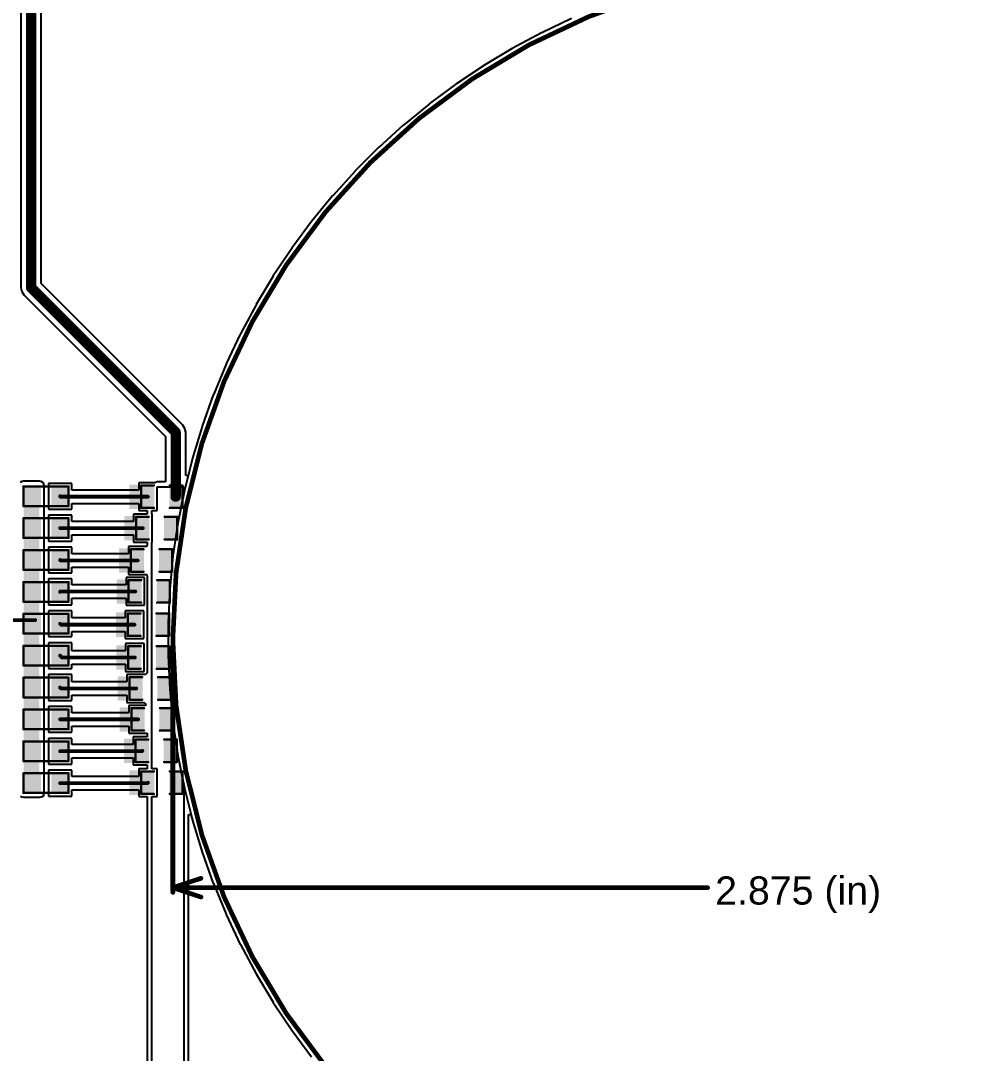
# Model space of a CAD drawing. Header units: inches. Extents: x -89 to 406, y -87 to 102.
# Drawn here: x -44.8 to 6.5, y -22.4 to 33.5 of the extents above; entities that cross this region are included whole.
import ezdxf

# ---------------------------------------------------------------- set-up
doc = ezdxf.new("R2010")
doc.units = ezdxf.units.IN
for name, color, linetype in [('Board_Outline', 56, 'Continuous'), ('Bottom Layer', 5, 'Continuous'), ('Dimension', 6, 'Continuous'), ('Multi-Layer', 9, 'Continuous'), ('Top Layer', 1, 'Continuous'), ('Top Overlay', 2, 'Continuous'), ('Top Paste', 8, 'Continuous'), ('Top Solder', 216, 'Continuous')]:
    doc.layers.add(name, color=color, linetype=linetype)
doc.styles.add('Arial', font='', dxfattribs={"height": 0.2})
doc.styles.get('Arial').set_extended_font_data('Arial')

msp = doc.modelspace()

# ---------------------------------------------------------------- hatches: boundary and pattern name
at = {"layer": 'Top Layer'}
for points in [[(-44.602, -8.306), (-43.739, -8.306), (-43.739, 8.306), (-44.602, 8.306)], [(-43.764, 8.191), (-43.764, 7.302), (-44.526, 7.302), (-44.526, 8.191)], [(-42.24, 8.191), (-42.24, 7.302), (-43.002, 7.302), (-43.002, 8.191)], [(-37.609, 7.222), (-38.109, 7.222), (-38.109, 8.222), (-37.609, 8.222)], [(-36.109, 7.222), (-36.609, 7.222), (-36.609, 8.222), (-36.109, 8.222)], [(-43.764, 6.464), (-43.764, 5.575), (-44.526, 5.575), (-44.526, 6.464)], [(-42.24, 6.464), (-42.24, 5.575), (-43.002, 5.575), (-43.002, 6.464)], [(-37.889, 5.52), (-38.389, 5.52), (-38.389, 6.52), (-37.889, 6.52)], [(-36.389, 5.52), (-36.889, 5.52), (-36.889, 6.52), (-36.389, 6.52)], [(-43.764, 4.737), (-43.764, 3.848), (-44.526, 3.848), (-44.526, 4.737)], [(-42.24, 4.737), (-42.24, 3.848), (-43.002, 3.848), (-43.002, 4.737)], [(-38.168, 3.767), (-38.668, 3.767), (-38.668, 4.767), (-38.168, 4.767)], [(-36.668, 3.767), (-37.168, 3.767), (-37.168, 4.767), (-36.668, 4.767)], [(-43.764, 3.01), (-43.764, 2.121), (-44.526, 2.121), (-44.526, 3.01)], [(-42.24, 3.01), (-42.24, 2.121), (-43.002, 2.121), (-43.002, 3.01)], [(-38.295, 2.091), (-38.795, 2.091), (-38.795, 3.091), (-38.295, 3.091)], [(-36.795, 2.091), (-37.295, 2.091), (-37.295, 3.091), (-36.795, 3.091)], [(-43.764, 1.283), (-43.764, 0.394), (-44.526, 0.394), (-44.526, 1.283)], [(-42.24, 1.283), (-42.24, 0.394), (-43.002, 0.394), (-43.002, 1.283)], [(-38.334, 0.287), (-38.834, 0.287), (-38.834, 1.287), (-38.334, 1.287)], [(-36.834, 0.287), (-37.334, 0.287), (-37.334, 1.287), (-36.834, 1.287)], [(-43.764, -0.445), (-43.764, -1.333), (-44.526, -1.333), (-44.526, -0.445)], [(-42.24, -0.445), (-42.24, -1.333), (-43.002, -1.333), (-43.002, -0.445)], [(-38.321, -1.491), (-38.821, -1.491), (-38.821, -0.491), (-38.321, -0.491)], [(-36.821, -1.491), (-37.321, -1.491), (-37.321, -0.491), (-36.821, -0.491)], [(-43.764, -2.172), (-43.764, -3.061), (-44.526, -3.061), (-44.526, -2.172)], [(-42.24, -2.172), (-42.24, -3.061), (-43.002, -3.061), (-43.002, -2.172)], [(-38.244, -3.167), (-38.744, -3.167), (-38.744, -2.167), (-38.244, -2.167)], [(-36.744, -3.167), (-37.244, -3.167), (-37.244, -2.167), (-36.744, -2.167)], [(-43.764, -3.899), (-43.764, -4.788), (-44.526, -4.788), (-44.526, -3.899)], [(-42.24, -3.899), (-42.24, -4.788), (-43.002, -4.788), (-43.002, -3.899)], [(-38.143, -4.843), (-38.643, -4.843), (-38.643, -3.843), (-38.143, -3.843)], [(-36.643, -4.843), (-37.143, -4.843), (-37.143, -3.843), (-36.643, -3.843)], [(-37.914, -6.545), (-38.414, -6.545), (-38.414, -5.545), (-37.914, -5.545)], [(-36.414, -6.545), (-36.914, -6.545), (-36.914, -5.545), (-36.414, -5.545)], [(-43.764, -5.626), (-43.764, -6.515), (-44.526, -6.515), (-44.526, -5.626)], [(-42.24, -5.626), (-42.24, -6.515), (-43.002, -6.515), (-43.002, -5.626)], [(-37.609, -8.272), (-38.109, -8.272), (-38.109, -7.272), (-37.609, -7.272)], [(-36.109, -8.272), (-36.609, -8.272), (-36.609, -7.272), (-36.109, -7.272)], [(-43.764, -7.353), (-43.764, -8.242), (-44.526, -8.242), (-44.526, -7.353)], [(-42.24, -7.353), (-42.24, -8.242), (-43.002, -8.242), (-43.002, -7.353)]]:
    msp.add_hatch(color=1, dxfattribs=at).paths.add_polyline_path(points)
at = {"layer": 'Top Overlay'}
for points in [[(-38.227, 8.382), (-38.862, 8.382), (-38.862, 7.061), (-38.227, 7.061)], [(-38.506, 6.68), (-39.141, 6.68), (-39.141, 5.359), (-38.506, 5.359)], [(-38.786, 4.928), (-39.421, 4.928), (-39.421, 3.607), (-38.786, 3.607)], [(-38.913, 3.251), (-39.548, 3.251), (-39.548, 1.93), (-38.913, 1.93)], [(-38.952, 1.448), (-39.587, 1.448), (-39.587, 0.127), (-38.952, 0.127)], [(-38.938, -0.33), (-39.573, -0.33), (-39.573, -1.651), (-38.938, -1.651)], [(-38.862, -2.007), (-39.497, -2.007), (-39.497, -3.327), (-38.862, -3.327)], [(-38.76, -3.683), (-39.395, -3.683), (-39.395, -5.004), (-38.76, -5.004)], [(-38.532, -5.385), (-39.167, -5.385), (-39.167, -6.706), (-38.532, -6.706)], [(-38.227, -7.112), (-38.862, -7.112), (-38.862, -8.433), (-38.227, -8.433)]]:
    msp.add_hatch(color=2, dxfattribs=at).paths.add_polyline_path(points)
at = {"layer": 'Top Paste'}
for points in [[(-43.764, 8.191), (-43.764, 7.302), (-44.526, 7.302), (-44.526, 8.191)], [(-42.24, 8.191), (-42.24, 7.302), (-43.002, 7.302), (-43.002, 8.191)], [(-37.609, 7.222), (-38.109, 7.222), (-38.109, 8.222), (-37.609, 8.222)], [(-36.109, 7.222), (-36.609, 7.222), (-36.609, 8.222), (-36.109, 8.222)], [(-43.764, 6.464), (-43.764, 5.575), (-44.526, 5.575), (-44.526, 6.464)], [(-42.24, 6.464), (-42.24, 5.575), (-43.002, 5.575), (-43.002, 6.464)], [(-37.889, 5.52), (-38.389, 5.52), (-38.389, 6.52), (-37.889, 6.52)], [(-36.389, 5.52), (-36.889, 5.52), (-36.889, 6.52), (-36.389, 6.52)], [(-43.764, 4.737), (-43.764, 3.848), (-44.526, 3.848), (-44.526, 4.737)], [(-42.24, 4.737), (-42.24, 3.848), (-43.002, 3.848), (-43.002, 4.737)], [(-38.168, 3.767), (-38.668, 3.767), (-38.668, 4.767), (-38.168, 4.767)], [(-36.668, 3.767), (-37.168, 3.767), (-37.168, 4.767), (-36.668, 4.767)], [(-43.764, 3.01), (-43.764, 2.121), (-44.526, 2.121), (-44.526, 3.01)], [(-42.24, 3.01), (-42.24, 2.121), (-43.002, 2.121), (-43.002, 3.01)], [(-38.295, 2.091), (-38.795, 2.091), (-38.795, 3.091), (-38.295, 3.091)], [(-36.795, 2.091), (-37.295, 2.091), (-37.295, 3.091), (-36.795, 3.091)], [(-43.764, 1.283), (-43.764, 0.394), (-44.526, 0.394), (-44.526, 1.283)], [(-42.24, 1.283), (-42.24, 0.394), (-43.002, 0.394), (-43.002, 1.283)], [(-38.334, 0.287), (-38.834, 0.287), (-38.834, 1.287), (-38.334, 1.287)], [(-36.834, 0.287), (-37.334, 0.287), (-37.334, 1.287), (-36.834, 1.287)], [(-43.764, -0.445), (-43.764, -1.333), (-44.526, -1.333), (-44.526, -0.445)], [(-42.24, -0.445), (-42.24, -1.333), (-43.002, -1.333), (-43.002, -0.445)], [(-38.321, -1.491), (-38.821, -1.491), (-38.821, -0.491), (-38.321, -0.491)], [(-36.821, -1.491), (-37.321, -1.491), (-37.321, -0.491), (-36.821, -0.491)], [(-43.764, -2.172), (-43.764, -3.061), (-44.526, -3.061), (-44.526, -2.172)], [(-42.24, -2.172), (-42.24, -3.061), (-43.002, -3.061), (-43.002, -2.172)], [(-38.244, -3.167), (-38.744, -3.167), (-38.744, -2.167), (-38.244, -2.167)], [(-36.744, -3.167), (-37.244, -3.167), (-37.244, -2.167), (-36.744, -2.167)], [(-43.764, -3.899), (-43.764, -4.788), (-44.526, -4.788), (-44.526, -3.899)], [(-42.24, -3.899), (-42.24, -4.788), (-43.002, -4.788), (-43.002, -3.899)], [(-38.143, -4.843), (-38.643, -4.843), (-38.643, -3.843), (-38.143, -3.843)], [(-36.643, -4.843), (-37.143, -4.843), (-37.143, -3.843), (-36.643, -3.843)], [(-37.914, -6.545), (-38.414, -6.545), (-38.414, -5.545), (-37.914, -5.545)], [(-36.414, -6.545), (-36.914, -6.545), (-36.914, -5.545), (-36.414, -5.545)], [(-43.764, -5.626), (-43.764, -6.515), (-44.526, -6.515), (-44.526, -5.626)], [(-42.24, -5.626), (-42.24, -6.515), (-43.002, -6.515), (-43.002, -5.626)], [(-37.609, -8.272), (-38.109, -8.272), (-38.109, -7.272), (-37.609, -7.272)], [(-36.109, -8.272), (-36.609, -8.272), (-36.609, -7.272), (-36.109, -7.272)], [(-43.764, -7.353), (-43.764, -8.242), (-44.526, -8.242), (-44.526, -7.353)], [(-42.24, -7.353), (-42.24, -8.242), (-43.002, -8.242), (-43.002, -7.353)]]:
    msp.add_hatch(color=8, dxfattribs=at).paths.add_polyline_path(points)
at = {"layer": 'Top Solder'}
for points in [[(-43.663, 8.293), (-43.663, 7.201), (-44.628, 7.201), (-44.628, 8.293)], [(-42.139, 8.293), (-42.139, 7.201), (-43.104, 7.201), (-43.104, 8.293)], [(-37.508, 7.12), (-38.211, 7.12), (-38.211, 8.323), (-37.508, 8.323)], [(-36.008, 7.12), (-36.711, 7.12), (-36.711, 8.323), (-36.008, 8.323)], [(-43.663, 6.566), (-43.663, 5.474), (-44.628, 5.474), (-44.628, 6.566)], [(-42.139, 6.566), (-42.139, 5.474), (-43.104, 5.474), (-43.104, 6.566)], [(-37.787, 5.418), (-38.49, 5.418), (-38.49, 6.621), (-37.787, 6.621)], [(-36.287, 5.418), (-36.99, 5.418), (-36.99, 6.621), (-36.287, 6.621)], [(-43.663, 4.839), (-43.663, 3.747), (-44.628, 3.747), (-44.628, 4.839)], [(-42.139, 4.839), (-42.139, 3.747), (-43.104, 3.747), (-43.104, 4.839)], [(-38.067, 3.666), (-38.77, 3.666), (-38.77, 4.869), (-38.067, 4.869)], [(-36.567, 3.666), (-37.27, 3.666), (-37.27, 4.869), (-36.567, 4.869)], [(-43.663, 3.111), (-43.663, 2.019), (-44.628, 2.019), (-44.628, 3.111)], [(-42.139, 3.111), (-42.139, 2.019), (-43.104, 2.019), (-43.104, 3.111)], [(-38.194, 1.989), (-38.897, 1.989), (-38.897, 3.192), (-38.194, 3.192)], [(-36.694, 1.989), (-37.397, 1.989), (-37.397, 3.192), (-36.694, 3.192)], [(-43.663, 1.384), (-43.663, 0.292), (-44.628, 0.292), (-44.628, 1.384)], [(-42.139, 1.384), (-42.139, 0.292), (-43.104, 0.292), (-43.104, 1.384)], [(-38.232, 0.186), (-38.936, 0.186), (-38.936, 1.389), (-38.232, 1.389)], [(-36.732, 0.186), (-37.436, 0.186), (-37.436, 1.389), (-36.732, 1.389)], [(-43.663, -0.343), (-43.663, -1.435), (-44.628, -1.435), (-44.628, -0.343)], [(-42.139, -0.343), (-42.139, -1.435), (-43.104, -1.435), (-43.104, -0.343)], [(-38.219, -1.592), (-38.922, -1.592), (-38.922, -0.389), (-38.219, -0.389)], [(-36.719, -1.592), (-37.422, -1.592), (-37.422, -0.389), (-36.719, -0.389)], [(-43.663, -2.07), (-43.663, -3.162), (-44.628, -3.162), (-44.628, -2.07)], [(-42.139, -2.07), (-42.139, -3.162), (-43.104, -3.162), (-43.104, -2.07)], [(-38.143, -3.269), (-38.846, -3.269), (-38.846, -2.065), (-38.143, -2.065)], [(-36.643, -3.269), (-37.346, -3.269), (-37.346, -2.065), (-36.643, -2.065)], [(-43.663, -3.797), (-43.663, -4.889), (-44.628, -4.889), (-44.628, -3.797)], [(-42.139, -3.797), (-42.139, -4.889), (-43.104, -4.889), (-43.104, -3.797)], [(-38.041, -4.945), (-38.744, -4.945), (-38.744, -3.742), (-38.041, -3.742)], [(-36.541, -4.945), (-37.244, -4.945), (-37.244, -3.742), (-36.541, -3.742)], [(-43.663, -5.524), (-43.663, -6.617), (-44.628, -6.617), (-44.628, -5.524)], [(-42.139, -5.524), (-42.139, -6.617), (-43.104, -6.617), (-43.104, -5.524)], [(-37.813, -6.647), (-38.516, -6.647), (-38.516, -5.444), (-37.813, -5.444)], [(-36.313, -6.647), (-37.016, -6.647), (-37.016, -5.444), (-36.313, -5.444)], [(-43.663, -7.252), (-43.663, -8.344), (-44.628, -8.344), (-44.628, -7.252)], [(-42.139, -7.252), (-42.139, -8.344), (-43.104, -8.344), (-43.104, -7.252)], [(-37.508, -8.374), (-38.211, -8.374), (-38.211, -7.171), (-37.508, -7.171)], [(-36.008, -8.374), (-36.711, -8.374), (-36.711, -7.171), (-36.008, -7.171)]]:
    msp.add_hatch(color=216, dxfattribs=at).paths.add_polyline_path(points)

# ---------------------------------------------------------------- linework, layer by layer
at = {"layer": 'Board_Outline'}
for points, const_width in [([(87.312, 0, 1), (-87.312, 0, 1)], 0.254), ([(36.513, 0, 1), (-36.513, 0, 1)], 0.254), ([(-36.576, 0, 1), (-36.449, 0, 1)], 0.127)]:
    msp.add_lwpolyline(points, format="xyb", close=True, dxfattribs=dict(at, const_width=const_width))
at = {"layer": 'Bottom Layer'}
for p, q in [((-14.912, 33.624), (-16.532, 32.858)), ((-16.543, 32.852), (-18.124, 32.007)), ((-16.537, 32.854), (-16.543, 32.852)), ((-16.532, 32.858), (-16.537, 32.854)), ((-18.136, 32.001), (-19.673, 31.079)), ((-18.129, 32.003), (-18.136, 32.001)), ((-18.124, 32.007), (-18.129, 32.003)), ((-19.684, 31.072), (-21.174, 30.076)), ((-19.678, 31.075), (-19.684, 31.072)), ((-19.673, 31.079), (-19.678, 31.075)), ((-21.185, 30.069), (-22.625, 29.001)), ((-21.179, 30.072), (-21.185, 30.069)), ((-21.174, 30.076), (-21.179, 30.072)), ((-22.635, 28.993), (-24.02, 27.856)), ((-22.629, 28.996), (-22.635, 28.993)), ((-22.625, 29.001), (-22.629, 28.996)), ((-24.03, 27.848), (-25.358, 26.644)), ((-24.025, 27.851), (-24.03, 27.848)), ((-24.02, 27.856), (-24.025, 27.851)), ((-25.368, 26.635), (-26.635, 25.368)), ((-25.362, 26.639), (-25.368, 26.635)), ((-25.358, 26.644), (-25.362, 26.639)), ((-26.644, 25.358), (-27.848, 24.03)), ((-26.639, 25.362), (-26.644, 25.358)), ((-26.635, 25.368), (-26.639, 25.362)), ((-27.856, 24.02), (-28.993, 22.635)), ((-27.851, 24.025), (-27.856, 24.02)), ((-27.848, 24.03), (-27.851, 24.025)), ((-29.001, 22.625), (-30.069, 21.185)), ((-28.996, 22.629), (-29.001, 22.625)), ((-28.993, 22.635), (-28.996, 22.629)), ((-30.076, 21.174), (-31.072, 19.684)), ((-30.072, 21.179), (-30.076, 21.174)), ((-30.069, 21.185), (-30.072, 21.179)), ((-31.079, 19.673), (-32.001, 18.136)), ((-31.075, 19.678), (-31.079, 19.673)), ((-31.072, 19.684), (-31.075, 19.678)), ((-32.007, 18.124), (-32.852, 16.543)), ((-32.003, 18.129), (-32.007, 18.124)), ((-32.001, 18.136), (-32.003, 18.129)), ((-32.858, 16.532), (-33.624, 14.912)), ((-32.854, 16.537), (-32.858, 16.532)), ((-32.852, 16.543), (-32.854, 16.537)), ((-33.629, 14.9), (-34.315, 13.244)), ((-33.626, 14.905), (-33.629, 14.9)), ((-33.624, 14.912), (-33.626, 14.905)), ((-34.32, 13.232), (-34.924, 11.544)), ((-34.317, 13.237), (-34.32, 13.232)), ((-34.315, 13.244), (-34.317, 13.237)), ((-34.928, 11.532), (-35.448, 9.816)), ((-34.925, 11.538), (-34.928, 11.532)), ((-34.924, 11.544), (-34.925, 11.538)), ((-35.452, 9.804), (-35.887, 8.065)), ((-35.449, 9.81), (-35.452, 9.804)), ((-35.448, 9.816), (-35.449, 9.81)), ((-35.89, 8.053), (-36.24, 6.295)), ((-35.888, 8.059), (-35.89, 8.053)), ((-35.887, 8.065), (-35.888, 8.059)), ((-36.242, 6.282), (-36.505, 4.509)), ((-36.24, 6.288), (-36.242, 6.282)), ((-36.24, 6.295), (-36.24, 6.288)), ((-36.507, 4.496), (-36.682, 2.712)), ((-36.505, 4.502), (-36.507, 4.496)), ((-36.505, 4.509), (-36.505, 4.502)), ((-36.683, 2.7), (-36.771, 0.909)), ((-36.682, 2.706), (-36.683, 2.7)), ((-36.682, 2.712), (-36.682, 2.706)), ((-36.771, 0.909), (-36.77, 0.903)), ((-36.77, 0.903), (-36.771, 0.896)), ((-36.771, 0.896), (-36.771, 0)), ((-36.771, 0), (-36.771, -0.896)), ((-36.771, -0.896), (-36.77, -0.903)), ((-36.77, -0.903), (-36.771, -0.909)), ((-36.771, -0.909), (-36.683, -2.7)), ((-36.683, -2.7), (-36.682, -2.706)), ((-36.682, -2.706), (-36.682, -2.712)), ((-36.682, -2.712), (-36.507, -4.496)), ((-36.507, -4.496), (-36.505, -4.502)), ((-36.505, -4.502), (-36.505, -4.509)), ((-36.505, -4.509), (-36.242, -6.282)), ((-36.242, -6.282), (-36.24, -6.288)), ((-36.24, -6.288), (-36.24, -6.295)), ((-36.24, -6.295), (-35.89, -8.053)), ((-35.89, -8.053), (-35.888, -8.059)), ((-35.888, -8.059), (-35.887, -8.065)), ((-35.887, -8.065), (-35.452, -9.804)), ((-35.452, -9.804), (-35.449, -9.81)), ((-35.449, -9.81), (-35.448, -9.816)), ((-35.448, -9.816), (-34.928, -11.532)), ((-34.928, -11.532), (-34.925, -11.538)), ((-34.925, -11.538), (-34.924, -11.544)), ((-34.924, -11.544), (-34.32, -13.232)), ((-34.32, -13.232), (-34.317, -13.237)), ((-34.317, -13.237), (-34.315, -13.244)), ((-34.315, -13.244), (-33.629, -14.9)), ((-33.629, -14.9), (-33.626, -14.905)), ((-33.626, -14.905), (-33.624, -14.912)), ((-33.624, -14.912), (-32.858, -16.532)), ((-32.858, -16.532), (-32.854, -16.537)), ((-32.854, -16.537), (-32.852, -16.543)), ((-32.852, -16.543), (-32.007, -18.124)), ((-32.007, -18.124), (-32.003, -18.129)), ((-32.003, -18.129), (-32.001, -18.136)), ((-32.001, -18.136), (-31.079, -19.673)), ((-31.079, -19.673), (-31.075, -19.678)), ((-31.075, -19.678), (-31.072, -19.684)), ((-31.072, -19.684), (-30.076, -21.174)), ((-30.076, -21.174), (-30.072, -21.179)), ((-30.072, -21.179), (-30.069, -21.185)), ((-30.069, -21.185), (-29.001, -22.625))]:
    msp.add_line(p, q, dxfattribs=at)
at = {"layer": 'Dimension', "const_width": 0.254}
for points in [[(-36.513, -13.716), (-36.513, -0.381)], [(-36.513, -13.462), (-34.988, -12.954)], [(-36.513, -13.462), (-34.988, -13.97)], [(-36.513, -13.462), (-7.542, -13.462)]]:
    msp.add_lwpolyline(points, dxfattribs=at)
at = {"layer": 'Dimension', "const_width": 0.127}
for points in [[(-36.576, -0.381, 1), (-36.449, -0.381, 1)], [(-35.052, -12.954, 1), (-34.925, -12.954, 1)], [(-36.576, -13.462, 1), (-36.449, -13.462, 1)], [(-36.576, -13.462, 1), (-36.449, -13.462, 1)], [(-36.576, -13.462, 1), (-36.449, -13.462, 1)], [(-7.605, -13.462, 1), (-7.478, -13.462, 1)], [(-36.576, -13.716, 1), (-36.449, -13.716, 1)], [(-35.052, -13.97, 1), (-34.925, -13.97, 1)]]:
    msp.add_lwpolyline(points, format="xyb", close=True, dxfattribs=at)
at = {"layer": 'Multi-Layer'}
for p, q in [((-13.145, 34.076), (-14.801, 33.39)), ((-14.801, 33.39), (-16.421, 32.624)), ((-16.421, 32.624), (-18.002, 31.779)), ((-18.002, 31.779), (-19.54, 30.857)), ((-19.54, 30.857), (-21.031, 29.861)), ((-21.031, 29.861), (-22.47, 28.793)), ((-22.47, 28.793), (-23.856, 27.656)), ((-23.856, 27.656), (-25.184, 26.452)), ((-25.184, 26.452), (-26.452, 25.184)), ((-26.452, 25.184), (-27.656, 23.856)), ((-27.656, 23.856), (-28.793, 22.47)), ((-28.793, 22.47), (-29.861, 21.031)), ((-29.861, 21.031), (-30.857, 19.54)), ((-30.857, 19.54), (-31.779, 18.002)), ((-31.779, 18.002), (-32.624, 16.421)), ((-32.624, 16.421), (-33.39, 14.801)), ((-33.39, 14.801), (-34.076, 13.145)), ((-34.076, 13.145), (-34.68, 11.457)), ((-34.68, 11.457), (-35.2, 9.741)), ((-35.2, 9.741), (-35.636, 8.002)), ((-35.636, 8.002), (-35.986, 6.244)), ((-35.986, 6.244), (-36.249, 4.471)), ((-36.249, 4.471), (-36.425, 2.687)), ((-36.425, 2.687), (-36.513, 0.896)), ((-36.513, 0.896), (-36.513, 0)), ((-36.513, 0), (-36.513, 0)), ((-36.513, 0), (-36.513, -0.896)), ((-36.513, -0.896), (-36.425, -2.687)), ((-36.425, -2.687), (-36.249, -4.471)), ((-36.249, -4.471), (-35.986, -6.244)), ((-35.986, -6.244), (-35.636, -8.002)), ((-35.636, -8.002), (-35.2, -9.741)), ((-35.2, -9.741), (-34.68, -11.457)), ((-34.68, -11.457), (-34.076, -13.145)), ((-34.076, -13.145), (-33.39, -14.801)), ((-33.39, -14.801), (-32.624, -16.421)), ((-32.624, -16.421), (-31.779, -18.002)), ((-31.779, -18.002), (-30.857, -19.54)), ((-30.857, -19.54), (-29.861, -21.031)), ((-29.861, -21.031), (-28.793, -22.47))]:
    msp.add_line(p, q, dxfattribs=at)
at = {"layer": 'Top Layer'}
for p, q in [((-44.74, 64.338), (-44.74, 19.05)), ((-43.652, 19.275), (-43.652, 64.113)), ((-14.912, 33.624), (-16.532, 32.858)), ((-16.543, 32.852), (-18.124, 32.007)), ((-16.537, 32.854), (-16.543, 32.852)), ((-16.532, 32.858), (-16.537, 32.854)), ((-18.136, 32.001), (-19.673, 31.079)), ((-18.129, 32.003), (-18.136, 32.001)), ((-18.124, 32.007), (-18.129, 32.003)), ((-19.684, 31.072), (-21.174, 30.076)), ((-19.678, 31.075), (-19.684, 31.072)), ((-19.673, 31.079), (-19.678, 31.075)), ((-21.185, 30.069), (-22.625, 29.001)), ((-21.179, 30.072), (-21.185, 30.069)), ((-21.174, 30.076), (-21.179, 30.072)), ((-22.635, 28.993), (-24.02, 27.856)), ((-22.629, 28.996), (-22.635, 28.993)), ((-22.625, 29.001), (-22.629, 28.996)), ((-24.03, 27.848), (-25.358, 26.644)), ((-24.025, 27.851), (-24.03, 27.848)), ((-24.02, 27.856), (-24.025, 27.851)), ((-25.368, 26.635), (-26.635, 25.368)), ((-25.362, 26.639), (-25.368, 26.635)), ((-25.358, 26.644), (-25.362, 26.639)), ((-26.644, 25.358), (-27.848, 24.03)), ((-26.639, 25.362), (-26.644, 25.358)), ((-26.635, 25.368), (-26.639, 25.362)), ((-27.856, 24.02), (-28.993, 22.635)), ((-27.851, 24.025), (-27.856, 24.02)), ((-27.848, 24.03), (-27.851, 24.025)), ((-29.001, 22.625), (-30.069, 21.185)), ((-28.996, 22.629), (-29.001, 22.625)), ((-28.993, 22.635), (-28.996, 22.629)), ((-30.076, 21.174), (-31.072, 19.684)), ((-30.072, 21.179), (-30.076, 21.174)), ((-30.069, 21.185), (-30.072, 21.179)), ((-31.079, 19.673), (-32.001, 18.136)), ((-31.075, 19.678), (-31.079, 19.673)), ((-31.072, 19.684), (-31.075, 19.678)), ((-44.74, 19.05), (-44.698, 18.842)), ((-35.975, 11.598), (-43.652, 19.275)), ((-44.698, 18.842), (-44.581, 18.665)), ((-44.581, 18.665), (-36.903, 10.988)), ((-32.007, 18.124), (-32.852, 16.543)), ((-32.003, 18.129), (-32.007, 18.124)), ((-32.001, 18.136), (-32.003, 18.129)), ((-32.858, 16.532), (-33.624, 14.912)), ((-32.854, 16.537), (-32.858, 16.532)), ((-32.852, 16.543), (-32.854, 16.537)), ((-33.629, 14.9), (-34.315, 13.244)), ((-33.626, 14.905), (-33.629, 14.9)), ((-33.624, 14.912), (-33.626, 14.905)), ((-34.32, 13.232), (-34.924, 11.544)), ((-34.317, 13.237), (-34.32, 13.232)), ((-34.315, 13.244), (-34.317, 13.237)), ((-35.857, 11.422), (-35.975, 11.598)), ((-35.816, 11.213), (-35.857, 11.422)), ((-35.816, 8.874), (-35.816, 11.213)), ((-34.928, 11.532), (-35.448, 9.816)), ((-34.925, 11.538), (-34.928, 11.532)), ((-34.924, 11.544), (-34.925, 11.538)), ((-36.903, 10.988), (-36.903, 8.518)), ((-35.452, 9.804), (-35.689, 8.859)), ((-35.449, 9.81), (-35.452, 9.804)), ((-35.448, 9.816), (-35.449, 9.81)), ((-44.702, 8.545), (-44.786, 8.489)), ((-44.602, 8.565), (-44.702, 8.545)), ((-43.739, 8.565), (-44.602, 8.565)), ((-43.64, 8.545), (-43.739, 8.565)), ((-43.556, 8.489), (-43.64, 8.545)), ((-43.527, 8.445), (-43.556, 8.489)), ((-43.51, 8.445), (-43.527, 8.445)), ((-43.51, 8.421), (-43.51, 8.445)), ((-43.5, 8.405), (-43.51, 8.421)), ((-43.48, 8.306), (-43.5, 8.405)), ((-41.986, 8.445), (-43.256, 8.445)), ((-43.256, 8.445), (-43.256, 7.049)), ((-41.986, 8.084), (-41.986, 8.445)), ((-37.489, 8.476), (-38.363, 8.476)), ((-38.363, 8.476), (-38.363, 8.084)), ((-37.455, 8.498), (-37.489, 8.476)), ((-37.355, 8.518), (-37.455, 8.498)), ((-36.903, 8.518), (-37.355, 8.518)), ((-35.689, 8.859), (-35.816, 8.874)), ((-43.48, -8.306), (-43.48, 8.306)), ((-38.363, 8.084), (-41.986, 8.084)), ((-37.355, 6.968), (-37.355, 8.259)), ((-37.355, 8.259), (-35.916, 8.259)), ((-35.916, 7.924), (-36.24, 6.295)), ((-35.916, 8.259), (-35.916, 7.924)), ((-41.986, 7.049), (-41.986, 7.359)), ((-41.986, 7.359), (-38.363, 7.359)), ((-38.363, 7.359), (-38.363, 6.968)), ((-43.256, 7.049), (-41.986, 7.049)), ((-41.986, 6.718), (-43.256, 6.718)), ((-43.256, 6.718), (-43.256, 5.321)), ((-41.986, 6.382), (-41.986, 6.718)), ((-37.902, 6.774), (-38.643, 6.774)), ((-38.643, 6.774), (-38.643, 6.382)), ((-38.363, 6.968), (-37.902, 6.968)), ((-37.902, 6.968), (-37.902, 6.774)), ((-37.643, 6.774), (-37.643, 6.968)), ((-37.643, 6.968), (-37.355, 6.968)), ((-37.635, 6.774), (-37.643, 6.774)), ((-37.635, 5.266), (-37.635, 6.774)), ((-38.643, 6.382), (-41.986, 6.382)), ((-36.242, 6.282), (-36.505, 4.509)), ((-36.24, 6.288), (-36.242, 6.282)), ((-36.24, 6.295), (-36.24, 6.288)), ((-41.986, 5.321), (-41.986, 5.657)), ((-41.986, 5.657), (-38.643, 5.657)), ((-38.643, 5.657), (-38.643, 5.266)), ((-43.256, 5.321), (-41.986, 5.321)), ((-38.643, 5.266), (-37.902, 5.266)), ((-37.902, 5.143), (-37.914, 5.021)), ((-37.902, 5.266), (-37.902, 5.143)), ((-37.643, -7.018), (-37.643, 5.266)), ((-37.643, 5.266), (-37.635, 5.266)), ((-41.986, 4.991), (-43.256, 4.991)), ((-43.256, 4.991), (-43.256, 3.594)), ((-41.986, 4.63), (-41.986, 4.991)), ((-38.922, 4.63), (-41.986, 4.63)), ((-38.029, 5.021), (-38.922, 5.021)), ((-38.922, 5.021), (-38.922, 4.63)), ((-37.914, 5.021), (-38.029, 5.021)), ((-36.507, 4.496), (-36.682, 2.712)), ((-36.505, 4.502), (-36.507, 4.496)), ((-36.505, 4.509), (-36.505, 4.502)), ((-43.256, 3.594), (-41.986, 3.594)), ((-41.986, 3.594), (-41.986, 3.905)), ((-41.986, 3.905), (-38.922, 3.905)), ((-38.922, 3.905), (-38.922, 3.513)), ((-38.922, 3.513), (-37.914, 3.513)), ((-37.914, 3.513), (-37.902, 3.391)), ((-37.902, 3.391), (-37.902, -1.823)), ((-41.986, 3.264), (-43.256, 3.264)), ((-43.256, 3.264), (-43.256, 1.867)), ((-41.986, 2.953), (-41.986, 3.264)), ((-39.049, 2.953), (-41.986, 2.953)), ((-38.041, 3.345), (-39.049, 3.345)), ((-39.049, 3.345), (-39.049, 2.953)), ((-38.041, 1.837), (-38.041, 3.345)), ((-36.683, 2.7), (-36.771, 0.909)), ((-36.682, 2.706), (-36.683, 2.7)), ((-36.682, 2.712), (-36.682, 2.706)), ((-43.256, 1.867), (-41.986, 1.867)), ((-41.986, 1.867), (-41.986, 2.228)), ((-41.986, 2.228), (-39.049, 2.228)), ((-39.049, 2.228), (-39.049, 1.837)), ((-39.049, 1.837), (-38.041, 1.837)), ((-41.986, 1.537), (-43.256, 1.537)), ((-43.256, 1.537), (-43.256, 0.14)), ((-41.986, 1.15), (-41.986, 1.537)), ((-39.088, 1.15), (-41.986, 1.15)), ((-38.08, 1.541), (-39.088, 1.541)), ((-39.088, 1.541), (-39.088, 1.15)), ((-38.08, 0.033), (-38.08, 1.541)), ((-36.771, 0.909), (-36.77, 0.903)), ((-36.77, 0.903), (-36.771, 0.896)), ((-36.771, 0.896), (-36.771, 0)), ((-43.256, 0.14), (-41.986, 0.14)), ((-41.986, 0.14), (-41.986, 0.425)), ((-41.986, 0.425), (-39.088, 0.425)), ((-39.088, 0.425), (-39.088, 0.033)), ((-39.088, 0.033), (-38.08, 0.033)), ((-36.771, 0), (-36.771, -0.896)), ((-41.986, -0.191), (-43.256, -0.191)), ((-43.256, -0.191), (-43.256, -1.587)), ((-41.986, -0.628), (-41.986, -0.191)), ((-38.067, -0.237), (-39.075, -0.237)), ((-39.075, -0.237), (-39.075, -0.628)), ((-38.067, -1.745), (-38.067, -0.237)), ((-39.075, -0.628), (-41.986, -0.628)), ((-36.771, -0.896), (-36.77, -0.903)), ((-36.77, -0.903), (-36.771, -0.909)), ((-36.771, -0.909), (-36.683, -2.7)), ((-43.256, -1.587), (-41.986, -1.587)), ((-41.986, -1.587), (-41.986, -1.353)), ((-41.986, -1.353), (-39.075, -1.353)), ((-39.075, -1.353), (-39.075, -1.745)), ((-41.986, -1.918), (-43.256, -1.918)), ((-43.256, -1.918), (-43.256, -3.315)), ((-41.986, -2.304), (-41.986, -1.918)), ((-39.075, -1.745), (-38.067, -1.745)), ((-38.029, -1.913), (-38.998, -1.913)), ((-38.998, -1.913), (-38.998, -2.304)), ((-37.99, -1.913), (-38.029, -1.913)), ((-37.902, -1.823), (-37.99, -1.913)), ((-38.998, -2.304), (-41.986, -2.304)), ((-36.683, -2.7), (-36.682, -2.706)), ((-36.682, -2.706), (-36.682, -2.712)), ((-36.682, -2.712), (-36.507, -4.496)), ((-43.256, -3.315), (-41.986, -3.315)), ((-41.986, -3.315), (-41.986, -3.03)), ((-41.986, -3.03), (-38.998, -3.03)), ((-38.998, -3.03), (-38.998, -3.421)), ((-41.986, -3.645), (-43.256, -3.645)), ((-43.256, -3.645), (-43.256, -5.042)), ((-41.986, -3.981), (-41.986, -3.645)), ((-38.998, -3.421), (-38.07, -3.421)), ((-38.003, -3.589), (-38.897, -3.589)), ((-38.897, -3.589), (-38.897, -3.981)), ((-38.07, -3.421), (-38.001, -3.499)), ((-37.985, -3.546), (-38.003, -3.589)), ((-38.001, -3.499), (-37.985, -3.546)), ((-38.897, -3.981), (-41.986, -3.981)), ((-41.986, -5.042), (-41.986, -4.706)), ((-41.986, -4.706), (-38.897, -4.706)), ((-38.897, -4.706), (-38.897, -5.097)), ((-36.507, -4.496), (-36.505, -4.502)), ((-36.505, -4.502), (-36.505, -4.509)), ((-36.505, -4.509), (-36.242, -6.282)), ((-43.256, -5.042), (-41.986, -5.042)), ((-41.986, -5.372), (-43.256, -5.372)), ((-43.256, -5.372), (-43.256, -6.769)), ((-41.986, -5.708), (-41.986, -5.372)), ((-38.897, -5.097), (-37.902, -5.097)), ((-37.902, -5.291), (-38.668, -5.291)), ((-38.668, -5.291), (-38.668, -5.708)), ((-37.902, -5.097), (-37.902, -5.291)), ((-38.668, -5.708), (-41.986, -5.708)), ((-41.986, -6.769), (-41.986, -6.433)), ((-41.986, -6.433), (-38.668, -6.433)), ((-38.668, -6.433), (-38.668, -6.799)), ((-36.242, -6.282), (-36.24, -6.288)), ((-36.24, -6.288), (-36.24, -6.295)), ((-36.24, -6.295), (-35.916, -7.924)), ((-43.256, -6.769), (-41.986, -6.769)), ((-41.986, -7.099), (-43.256, -7.099)), ((-43.256, -7.099), (-43.256, -8.496)), ((-41.986, -7.435), (-41.986, -7.099)), ((-38.668, -6.799), (-37.902, -6.799)), ((-37.902, -7.018), (-38.363, -7.018)), ((-38.363, -7.018), (-38.363, -7.435)), ((-37.902, -6.799), (-37.902, -7.018)), ((-37.355, -7.018), (-37.643, -7.018)), ((-37.355, -8.526), (-37.355, -7.018)), ((-38.363, -7.435), (-41.986, -7.435)), ((-43.5, -8.405), (-43.48, -8.306)), ((-41.986, -8.496), (-41.986, -8.16)), ((-41.986, -8.16), (-38.363, -8.16)), ((-38.363, -8.16), (-38.363, -8.526)), ((-35.916, -7.924), (-35.916, -34.442)), ((-44.774, -8.496), (-44.702, -8.545)), ((-44.702, -8.545), (-44.602, -8.565)), ((-44.602, -8.565), (-43.739, -8.565)), ((-43.739, -8.565), (-43.64, -8.545)), ((-43.64, -8.545), (-43.567, -8.496)), ((-43.567, -8.496), (-43.51, -8.496)), ((-43.51, -8.421), (-43.5, -8.405)), ((-43.51, -8.496), (-43.51, -8.421)), ((-43.256, -8.496), (-41.986, -8.496)), ((-38.363, -8.526), (-37.902, -8.526)), ((-37.902, -8.526), (-37.902, -32.228)), ((-37.643, -32.487), (-37.643, -8.526)), ((-37.643, -8.526), (-37.355, -8.526)), ((-35.657, -9.505), (-35.531, -9.489)), ((-35.657, -34.442), (-35.657, -9.505)), ((-35.531, -9.489), (-35.452, -9.804)), ((-35.452, -9.804), (-35.449, -9.81)), ((-35.449, -9.81), (-35.448, -9.816)), ((-35.448, -9.816), (-34.928, -11.532)), ((-34.928, -11.532), (-34.925, -11.538)), ((-34.925, -11.538), (-34.924, -11.544)), ((-34.924, -11.544), (-34.32, -13.232)), ((-34.32, -13.232), (-34.317, -13.237)), ((-34.317, -13.237), (-34.315, -13.244)), ((-34.315, -13.244), (-33.629, -14.9)), ((-33.629, -14.9), (-33.626, -14.905)), ((-33.626, -14.905), (-33.624, -14.912)), ((-33.624, -14.912), (-32.858, -16.532)), ((-32.858, -16.532), (-32.854, -16.537)), ((-32.854, -16.537), (-32.852, -16.543)), ((-32.852, -16.543), (-32.007, -18.124)), ((-32.007, -18.124), (-32.003, -18.129)), ((-32.003, -18.129), (-32.001, -18.136)), ((-32.001, -18.136), (-31.079, -19.673)), ((-31.079, -19.673), (-31.075, -19.678)), ((-31.075, -19.678), (-31.072, -19.684)), ((-31.072, -19.684), (-30.076, -21.174)), ((-30.076, -21.174), (-30.072, -21.179)), ((-30.072, -21.179), (-30.069, -21.185)), ((-30.069, -21.185), (-29.001, -22.625))]:
    msp.add_line(p, q, dxfattribs=at)
for points, const_width in [([(-44.196, 19.05), (-44.196, 64.338)], 0.559), ([(-44.196, 19.05), (-36.359, 11.213)], 0.559), ([(-36.359, 7.722), (-36.359, 11.213)], 0.559), ([(-42.621, 7.747), (-42.596, 7.722)], 0.203), ([(-42.596, 7.722), (-37.859, 7.722)], 0.203), ([(-42.621, 6.02), (-38.139, 6.02)], 0.203), ([(-42.621, 4.293), (-42.596, 4.267)], 0.203), ([(-42.596, 4.267), (-38.418, 4.267)], 0.203), ([(-42.621, 2.565), (-42.596, 2.591)], 0.203), ([(-42.596, 2.591), (-38.545, 2.591)], 0.203), ([(-68.108, 1.035), (-43.967, 1.035)], 0.203), ([(-42.621, 0.838), (-42.57, 0.787)], 0.203), ([(-42.57, 0.787), (-38.584, 0.787)], 0.203), ([(-42.621, -0.889), (-42.52, -0.991)], 0.203), ([(-42.52, -0.991), (-38.571, -0.991)], 0.203), ([(-42.621, -2.616), (-42.57, -2.667)], 0.203), ([(-42.57, -2.667), (-38.494, -2.667)], 0.203), ([(-42.621, -4.343), (-38.393, -4.343)], 0.203), ([(-42.621, -6.071), (-38.19, -6.071)], 0.203), ([(-38.19, -6.071), (-38.164, -6.045)], 0.203), ([(-42.621, -7.798), (-37.885, -7.798)], 0.203), ([(-37.885, -7.798), (-37.859, -7.772)], 0.203)]:
    msp.add_lwpolyline(points, dxfattribs=dict(at, const_width=const_width))
for points, const_width in [([(-44.336, 19.05, 1), (-44.056, 19.05, 1)], 0.279), ([(-44.336, 19.05, 1), (-44.056, 19.05, 1)], 0.279), ([(-36.499, 11.213, 1), (-36.22, 11.213, 1)], 0.279), ([(-36.499, 11.213, 1), (-36.22, 11.213, 1)], 0.279), ([(-42.672, 7.747, 1), (-42.57, 7.747, 1)], 0.102), ([(-36.499, 7.722, 1), (-36.22, 7.722, 1)], 0.279), ([(-42.647, 7.722, 1), (-42.545, 7.722, 1)], 0.102), ([(-42.647, 7.722, 1), (-42.545, 7.722, 1)], 0.102), ([(-37.91, 7.722, 1), (-37.809, 7.722, 1)], 0.102), ([(-42.672, 6.02, 1), (-42.57, 6.02, 1)], 0.102), ([(-38.19, 6.02, 1), (-38.088, 6.02, 1)], 0.102), ([(-42.672, 4.293, 1), (-42.57, 4.293, 1)], 0.102), ([(-42.647, 4.267, 1), (-42.545, 4.267, 1)], 0.102), ([(-42.647, 4.267, 1), (-42.545, 4.267, 1)], 0.102), ([(-38.469, 4.267, 1), (-38.367, 4.267, 1)], 0.102), ([(-42.672, 2.565, 1), (-42.57, 2.565, 1)], 0.102), ([(-42.647, 2.591, 1), (-42.545, 2.591, 1)], 0.102), ([(-42.647, 2.591, 1), (-42.545, 2.591, 1)], 0.102), ([(-38.596, 2.591, 1), (-38.494, 2.591, 1)], 0.102), ([(-44.018, 1.035, 1), (-43.917, 1.035, 1)], 0.102), ([(-42.672, 0.838, 1), (-42.57, 0.838, 1)], 0.102), ([(-42.621, 0.787, 1), (-42.52, 0.787, 1)], 0.102), ([(-42.621, 0.787, 1), (-42.52, 0.787, 1)], 0.102), ([(-38.635, 0.787, 1), (-38.533, 0.787, 1)], 0.102), ([(-42.672, -0.889, 1), (-42.57, -0.889, 1)], 0.102), ([(-42.57, -0.991, 1), (-42.469, -0.991, 1)], 0.102), ([(-42.57, -0.991, 1), (-42.469, -0.991, 1)], 0.102), ([(-38.621, -0.991, 1), (-38.52, -0.991, 1)], 0.102), ([(-42.672, -2.616, 1), (-42.57, -2.616, 1)], 0.102), ([(-42.621, -2.667, 1), (-42.52, -2.667, 1)], 0.102), ([(-42.621, -2.667, 1), (-42.52, -2.667, 1)], 0.102), ([(-38.545, -2.667, 1), (-38.444, -2.667, 1)], 0.102), ([(-42.672, -4.343, 1), (-42.57, -4.343, 1)], 0.102), ([(-38.444, -4.343, 1), (-38.342, -4.343, 1)], 0.102), ([(-42.672, -6.071, 1), (-42.57, -6.071, 1)], 0.102), ([(-38.24, -6.071, 1), (-38.139, -6.071, 1)], 0.102), ([(-38.24, -6.071, 1), (-38.139, -6.071, 1)], 0.102), ([(-38.215, -6.045, 1), (-38.113, -6.045, 1)], 0.102), ([(-42.672, -7.798, 1), (-42.57, -7.798, 1)], 0.102), ([(-37.936, -7.798, 1), (-37.834, -7.798, 1)], 0.102), ([(-37.936, -7.798, 1), (-37.834, -7.798, 1)], 0.102), ([(-37.91, -7.772, 1), (-37.809, -7.772, 1)], 0.102)]:
    msp.add_lwpolyline(points, format="xyb", close=True, dxfattribs=dict(at, const_width=const_width))
at = {"layer": 'Top Overlay', "const_width": 0.127}
for points in [[(-38.227, 7.112), (-38.227, 8.331)], [(-38.227, 8.331), (-37.541, 8.331)], [(-36.678, 8.331), (-35.992, 8.331)], [(-35.992, 7.112), (-35.992, 8.331)], [(-44.602, 7.214), (-44.602, 8.28)], [(-44.602, 8.28), (-42.164, 8.28)], [(-42.164, 7.214), (-42.164, 8.28)], [(-44.602, 7.214), (-42.164, 7.214)], [(-38.227, 7.112), (-37.541, 7.112)], [(-36.678, 7.112), (-35.992, 7.112)], [(-44.602, 5.486), (-44.602, 6.553)], [(-44.602, 6.553), (-42.164, 6.553)], [(-42.164, 5.486), (-42.164, 6.553)], [(-38.506, 5.41), (-38.506, 6.629)], [(-38.506, 6.629), (-37.821, 6.629)], [(-36.957, 6.629), (-36.271, 6.629)], [(-36.271, 5.41), (-36.271, 6.629)], [(-44.602, 5.486), (-42.164, 5.486)], [(-38.506, 5.41), (-37.821, 5.41)], [(-36.957, 5.41), (-36.271, 5.41)], [(-44.602, 3.759), (-44.602, 4.826)], [(-44.602, 4.826), (-42.164, 4.826)], [(-42.164, 3.759), (-42.164, 4.826)], [(-38.786, 3.658), (-38.786, 4.877)], [(-38.786, 4.877), (-38.1, 4.877)], [(-37.236, 4.877), (-36.551, 4.877)], [(-36.551, 3.658), (-36.551, 4.877)], [(-44.602, 3.759), (-42.164, 3.759)], [(-38.786, 3.658), (-38.1, 3.658)], [(-37.236, 3.658), (-36.551, 3.658)], [(-44.602, 2.032), (-44.602, 3.099)], [(-44.602, 3.099), (-42.164, 3.099)], [(-42.164, 2.032), (-42.164, 3.099)], [(-38.913, 1.981), (-38.913, 3.2)], [(-38.913, 3.2), (-38.227, 3.2)], [(-37.363, 3.2), (-36.678, 3.2)], [(-36.678, 1.981), (-36.678, 3.2)], [(-44.602, 2.032), (-42.164, 2.032)], [(-38.913, 1.981), (-38.227, 1.981)], [(-37.363, 1.981), (-36.678, 1.981)], [(-44.602, 0.305), (-44.602, 1.372)], [(-44.602, 1.372), (-42.164, 1.372)], [(-42.164, 0.305), (-42.164, 1.372)], [(-38.952, 0.178), (-38.952, 1.397)], [(-38.952, 1.397), (-38.266, 1.397)], [(-37.402, 1.397), (-36.716, 1.397)], [(-36.716, 0.178), (-36.716, 1.397)], [(-44.602, 0.305), (-42.164, 0.305)], [(-38.952, 0.178), (-38.266, 0.178)], [(-37.402, 0.178), (-36.716, 0.178)], [(-44.602, -1.422), (-44.602, -0.356)], [(-44.602, -0.356), (-42.164, -0.356)], [(-42.164, -1.422), (-42.164, -0.356)], [(-38.938, -1.6), (-38.938, -0.381)], [(-38.938, -0.381), (-38.252, -0.381)], [(-37.389, -0.381), (-36.703, -0.381)], [(-36.703, -1.6), (-36.703, -0.381)], [(-44.602, -1.422), (-42.164, -1.422)], [(-38.938, -1.6), (-38.252, -1.6)], [(-37.389, -1.6), (-36.703, -1.6)], [(-44.602, -3.15), (-44.602, -2.083)], [(-44.602, -2.083), (-42.164, -2.083)], [(-42.164, -3.15), (-42.164, -2.083)], [(-38.862, -3.277), (-38.862, -2.057)], [(-38.862, -2.057), (-38.176, -2.057)], [(-37.313, -2.057), (-36.627, -2.057)], [(-36.627, -3.277), (-36.627, -2.057)], [(-44.602, -3.15), (-42.164, -3.15)], [(-38.862, -3.277), (-38.176, -3.277)], [(-37.313, -3.277), (-36.627, -3.277)], [(-44.602, -4.877), (-44.602, -3.81)], [(-44.602, -3.81), (-42.164, -3.81)], [(-42.164, -4.877), (-42.164, -3.81)], [(-38.76, -4.953), (-38.76, -3.734)], [(-38.76, -3.734), (-38.075, -3.734)], [(-37.211, -3.734), (-36.525, -3.734)], [(-36.525, -4.953), (-36.525, -3.734)], [(-44.602, -4.877), (-42.164, -4.877)], [(-38.76, -4.953), (-38.075, -4.953)], [(-37.211, -4.953), (-36.525, -4.953)], [(-44.602, -6.604), (-44.602, -5.537)], [(-44.602, -5.537), (-42.164, -5.537)], [(-42.164, -6.604), (-42.164, -5.537)], [(-38.532, -6.655), (-38.532, -5.436)], [(-38.532, -5.436), (-37.846, -5.436)], [(-36.982, -5.436), (-36.297, -5.436)], [(-36.297, -6.655), (-36.297, -5.436)], [(-44.602, -6.604), (-42.164, -6.604)], [(-38.532, -6.655), (-37.846, -6.655)], [(-36.982, -6.655), (-36.297, -6.655)], [(-44.602, -8.331), (-44.602, -7.264)], [(-44.602, -7.264), (-42.164, -7.264)], [(-42.164, -8.331), (-42.164, -7.264)], [(-38.227, -8.382), (-38.227, -7.163)], [(-38.227, -7.163), (-37.541, -7.163)], [(-36.678, -7.163), (-35.992, -7.163)], [(-35.992, -8.382), (-35.992, -7.163)], [(-44.602, -8.331), (-42.164, -8.331)], [(-38.227, -8.382), (-37.541, -8.382)], [(-36.678, -8.382), (-35.992, -8.382)]]:
    msp.add_lwpolyline(points, dxfattribs=at)
at = {"layer": 'Top Overlay', "const_width": 0.0635}
for points in [[(-38.259, 8.331, 1), (-38.195, 8.331, 1)], [(-38.259, 8.331, 1), (-38.195, 8.331, 1)], [(-37.573, 8.331, 1), (-37.509, 8.331, 1)], [(-36.709, 8.331, 1), (-36.646, 8.331, 1)], [(-36.024, 8.331, 1), (-35.96, 8.331, 1)], [(-36.024, 8.331, 1), (-35.96, 8.331, 1)], [(-44.634, 8.28, 1), (-44.571, 8.28, 1)], [(-44.634, 8.28, 1), (-44.571, 8.28, 1)], [(-42.196, 8.28, 1), (-42.132, 8.28, 1)], [(-42.196, 8.28, 1), (-42.132, 8.28, 1)], [(-44.634, 7.214, 1), (-44.571, 7.214, 1)], [(-44.634, 7.214, 1), (-44.571, 7.214, 1)], [(-42.196, 7.214, 1), (-42.132, 7.214, 1)], [(-42.196, 7.214, 1), (-42.132, 7.214, 1)], [(-38.259, 7.112, 1), (-38.195, 7.112, 1)], [(-38.259, 7.112, 1), (-38.195, 7.112, 1)], [(-37.573, 7.112, 1), (-37.509, 7.112, 1)], [(-36.709, 7.112, 1), (-36.646, 7.112, 1)], [(-36.024, 7.112, 1), (-35.96, 7.112, 1)], [(-36.024, 7.112, 1), (-35.96, 7.112, 1)], [(-44.634, 6.553, 1), (-44.571, 6.553, 1)], [(-44.634, 6.553, 1), (-44.571, 6.553, 1)], [(-42.196, 6.553, 1), (-42.132, 6.553, 1)], [(-42.196, 6.553, 1), (-42.132, 6.553, 1)], [(-38.538, 6.629, 1), (-38.475, 6.629, 1)], [(-38.538, 6.629, 1), (-38.475, 6.629, 1)], [(-37.852, 6.629, 1), (-37.789, 6.629, 1)], [(-36.989, 6.629, 1), (-36.925, 6.629, 1)], [(-36.303, 6.629, 1), (-36.239, 6.629, 1)], [(-36.303, 6.629, 1), (-36.239, 6.629, 1)], [(-44.634, 5.486, 1), (-44.571, 5.486, 1)], [(-44.634, 5.486, 1), (-44.571, 5.486, 1)], [(-42.196, 5.486, 1), (-42.132, 5.486, 1)], [(-42.196, 5.486, 1), (-42.132, 5.486, 1)], [(-38.538, 5.41, 1), (-38.475, 5.41, 1)], [(-38.538, 5.41, 1), (-38.475, 5.41, 1)], [(-37.852, 5.41, 1), (-37.789, 5.41, 1)], [(-36.989, 5.41, 1), (-36.925, 5.41, 1)], [(-36.303, 5.41, 1), (-36.239, 5.41, 1)], [(-36.303, 5.41, 1), (-36.239, 5.41, 1)], [(-44.634, 4.826, 1), (-44.571, 4.826, 1)], [(-44.634, 4.826, 1), (-44.571, 4.826, 1)], [(-42.196, 4.826, 1), (-42.132, 4.826, 1)], [(-42.196, 4.826, 1), (-42.132, 4.826, 1)], [(-38.818, 4.877, 1), (-38.754, 4.877, 1)], [(-38.818, 4.877, 1), (-38.754, 4.877, 1)], [(-38.132, 4.877, 1), (-38.068, 4.877, 1)], [(-37.268, 4.877, 1), (-37.205, 4.877, 1)], [(-36.582, 4.877, 1), (-36.519, 4.877, 1)], [(-36.582, 4.877, 1), (-36.519, 4.877, 1)], [(-44.634, 3.759, 1), (-44.571, 3.759, 1)], [(-44.634, 3.759, 1), (-44.571, 3.759, 1)], [(-42.196, 3.759, 1), (-42.132, 3.759, 1)], [(-42.196, 3.759, 1), (-42.132, 3.759, 1)], [(-38.818, 3.658, 1), (-38.754, 3.658, 1)], [(-38.818, 3.658, 1), (-38.754, 3.658, 1)], [(-38.132, 3.658, 1), (-38.068, 3.658, 1)], [(-37.268, 3.658, 1), (-37.205, 3.658, 1)], [(-36.582, 3.658, 1), (-36.519, 3.658, 1)], [(-36.582, 3.658, 1), (-36.519, 3.658, 1)], [(-44.634, 3.099, 1), (-44.571, 3.099, 1)], [(-44.634, 3.099, 1), (-44.571, 3.099, 1)], [(-42.196, 3.099, 1), (-42.132, 3.099, 1)], [(-42.196, 3.099, 1), (-42.132, 3.099, 1)], [(-38.945, 3.2, 1), (-38.881, 3.2, 1)], [(-38.945, 3.2, 1), (-38.881, 3.2, 1)], [(-38.259, 3.2, 1), (-38.195, 3.2, 1)], [(-37.395, 3.2, 1), (-37.332, 3.2, 1)], [(-36.709, 3.2, 1), (-36.646, 3.2, 1)], [(-36.709, 3.2, 1), (-36.646, 3.2, 1)], [(-44.634, 2.032, 1), (-44.571, 2.032, 1)], [(-44.634, 2.032, 1), (-44.571, 2.032, 1)], [(-42.196, 2.032, 1), (-42.132, 2.032, 1)], [(-42.196, 2.032, 1), (-42.132, 2.032, 1)], [(-38.945, 1.981, 1), (-38.881, 1.981, 1)], [(-38.945, 1.981, 1), (-38.881, 1.981, 1)], [(-38.259, 1.981, 1), (-38.195, 1.981, 1)], [(-37.395, 1.981, 1), (-37.332, 1.981, 1)], [(-36.709, 1.981, 1), (-36.646, 1.981, 1)], [(-36.709, 1.981, 1), (-36.646, 1.981, 1)], [(-44.634, 1.372, 1), (-44.571, 1.372, 1)], [(-44.634, 1.372, 1), (-44.571, 1.372, 1)], [(-42.196, 1.372, 1), (-42.132, 1.372, 1)], [(-42.196, 1.372, 1), (-42.132, 1.372, 1)], [(-38.983, 1.397, 1), (-38.92, 1.397, 1)], [(-38.983, 1.397, 1), (-38.92, 1.397, 1)], [(-38.298, 1.397, 1), (-38.234, 1.397, 1)], [(-37.434, 1.397, 1), (-37.37, 1.397, 1)], [(-36.748, 1.397, 1), (-36.685, 1.397, 1)], [(-36.748, 1.397, 1), (-36.685, 1.397, 1)], [(-44.634, 0.305, 1), (-44.571, 0.305, 1)], [(-44.634, 0.305, 1), (-44.571, 0.305, 1)], [(-42.196, 0.305, 1), (-42.132, 0.305, 1)], [(-42.196, 0.305, 1), (-42.132, 0.305, 1)], [(-38.983, 0.178, 1), (-38.92, 0.178, 1)], [(-38.983, 0.178, 1), (-38.92, 0.178, 1)], [(-38.298, 0.178, 1), (-38.234, 0.178, 1)], [(-37.434, 0.178, 1), (-37.37, 0.178, 1)], [(-36.748, 0.178, 1), (-36.685, 0.178, 1)], [(-36.748, 0.178, 1), (-36.685, 0.178, 1)], [(-44.634, -0.356, 1), (-44.571, -0.356, 1)], [(-44.634, -0.356, 1), (-44.571, -0.356, 1)], [(-42.196, -0.356, 1), (-42.132, -0.356, 1)], [(-42.196, -0.356, 1), (-42.132, -0.356, 1)], [(-38.97, -0.381, 1), (-38.906, -0.381, 1)], [(-38.97, -0.381, 1), (-38.906, -0.381, 1)], [(-38.284, -0.381, 1), (-38.221, -0.381, 1)], [(-37.421, -0.381, 1), (-37.357, -0.381, 1)], [(-36.735, -0.381, 1), (-36.671, -0.381, 1)], [(-36.735, -0.381, 1), (-36.671, -0.381, 1)], [(-44.634, -1.422, 1), (-44.571, -1.422, 1)], [(-44.634, -1.422, 1), (-44.571, -1.422, 1)], [(-42.196, -1.422, 1), (-42.132, -1.422, 1)], [(-42.196, -1.422, 1), (-42.132, -1.422, 1)], [(-38.97, -1.6, 1), (-38.906, -1.6, 1)], [(-38.97, -1.6, 1), (-38.906, -1.6, 1)], [(-38.284, -1.6, 1), (-38.221, -1.6, 1)], [(-37.421, -1.6, 1), (-37.357, -1.6, 1)], [(-36.735, -1.6, 1), (-36.671, -1.6, 1)], [(-36.735, -1.6, 1), (-36.671, -1.6, 1)], [(-44.634, -2.083, 1), (-44.571, -2.083, 1)], [(-44.634, -2.083, 1), (-44.571, -2.083, 1)], [(-42.196, -2.083, 1), (-42.132, -2.083, 1)], [(-42.196, -2.083, 1), (-42.132, -2.083, 1)], [(-38.894, -2.057, 1), (-38.83, -2.057, 1)], [(-38.894, -2.057, 1), (-38.83, -2.057, 1)], [(-38.208, -2.057, 1), (-38.144, -2.057, 1)], [(-37.344, -2.057, 1), (-37.281, -2.057, 1)], [(-36.659, -2.057, 1), (-36.595, -2.057, 1)], [(-36.659, -2.057, 1), (-36.595, -2.057, 1)], [(-44.634, -3.15, 1), (-44.571, -3.15, 1)], [(-44.634, -3.15, 1), (-44.571, -3.15, 1)], [(-42.196, -3.15, 1), (-42.132, -3.15, 1)], [(-42.196, -3.15, 1), (-42.132, -3.15, 1)], [(-38.894, -3.277, 1), (-38.83, -3.277, 1)], [(-38.894, -3.277, 1), (-38.83, -3.277, 1)], [(-38.208, -3.277, 1), (-38.144, -3.277, 1)], [(-37.344, -3.277, 1), (-37.281, -3.277, 1)], [(-36.659, -3.277, 1), (-36.595, -3.277, 1)], [(-36.659, -3.277, 1), (-36.595, -3.277, 1)], [(-44.634, -3.81, 1), (-44.571, -3.81, 1)], [(-44.634, -3.81, 1), (-44.571, -3.81, 1)], [(-42.196, -3.81, 1), (-42.132, -3.81, 1)], [(-42.196, -3.81, 1), (-42.132, -3.81, 1)], [(-38.792, -3.734, 1), (-38.729, -3.734, 1)], [(-38.792, -3.734, 1), (-38.729, -3.734, 1)], [(-38.106, -3.734, 1), (-38.043, -3.734, 1)], [(-37.243, -3.734, 1), (-37.179, -3.734, 1)], [(-36.557, -3.734, 1), (-36.493, -3.734, 1)], [(-36.557, -3.734, 1), (-36.493, -3.734, 1)], [(-44.634, -4.877, 1), (-44.571, -4.877, 1)], [(-44.634, -4.877, 1), (-44.571, -4.877, 1)], [(-42.196, -4.877, 1), (-42.132, -4.877, 1)], [(-42.196, -4.877, 1), (-42.132, -4.877, 1)], [(-38.792, -4.953, 1), (-38.729, -4.953, 1)], [(-38.792, -4.953, 1), (-38.729, -4.953, 1)], [(-38.106, -4.953, 1), (-38.043, -4.953, 1)], [(-37.243, -4.953, 1), (-37.179, -4.953, 1)], [(-36.557, -4.953, 1), (-36.493, -4.953, 1)], [(-36.557, -4.953, 1), (-36.493, -4.953, 1)], [(-44.634, -5.537, 1), (-44.571, -5.537, 1)], [(-44.634, -5.537, 1), (-44.571, -5.537, 1)], [(-42.196, -5.537, 1), (-42.132, -5.537, 1)], [(-42.196, -5.537, 1), (-42.132, -5.537, 1)], [(-38.564, -5.436, 1), (-38.5, -5.436, 1)], [(-38.564, -5.436, 1), (-38.5, -5.436, 1)], [(-37.878, -5.436, 1), (-37.814, -5.436, 1)], [(-37.014, -5.436, 1), (-36.951, -5.436, 1)], [(-36.328, -5.436, 1), (-36.265, -5.436, 1)], [(-36.328, -5.436, 1), (-36.265, -5.436, 1)], [(-44.634, -6.604, 1), (-44.571, -6.604, 1)], [(-44.634, -6.604, 1), (-44.571, -6.604, 1)], [(-42.196, -6.604, 1), (-42.132, -6.604, 1)], [(-42.196, -6.604, 1), (-42.132, -6.604, 1)], [(-38.564, -6.655, 1), (-38.5, -6.655, 1)], [(-38.564, -6.655, 1), (-38.5, -6.655, 1)], [(-37.878, -6.655, 1), (-37.814, -6.655, 1)], [(-37.014, -6.655, 1), (-36.951, -6.655, 1)], [(-36.328, -6.655, 1), (-36.265, -6.655, 1)], [(-36.328, -6.655, 1), (-36.265, -6.655, 1)], [(-44.634, -7.264, 1), (-44.571, -7.264, 1)], [(-44.634, -7.264, 1), (-44.571, -7.264, 1)], [(-42.196, -7.264, 1), (-42.132, -7.264, 1)], [(-42.196, -7.264, 1), (-42.132, -7.264, 1)], [(-38.259, -7.163, 1), (-38.195, -7.163, 1)], [(-38.259, -7.163, 1), (-38.195, -7.163, 1)], [(-37.573, -7.163, 1), (-37.509, -7.163, 1)], [(-36.709, -7.163, 1), (-36.646, -7.163, 1)], [(-36.024, -7.163, 1), (-35.96, -7.163, 1)], [(-36.024, -7.163, 1), (-35.96, -7.163, 1)], [(-44.634, -8.331, 1), (-44.571, -8.331, 1)], [(-44.634, -8.331, 1), (-44.571, -8.331, 1)], [(-42.196, -8.331, 1), (-42.132, -8.331, 1)], [(-42.196, -8.331, 1), (-42.132, -8.331, 1)], [(-38.259, -8.382, 1), (-38.195, -8.382, 1)], [(-38.259, -8.382, 1), (-38.195, -8.382, 1)], [(-37.573, -8.382, 1), (-37.509, -8.382, 1)], [(-36.709, -8.382, 1), (-36.646, -8.382, 1)], [(-36.024, -8.382, 1), (-35.96, -8.382, 1)], [(-36.024, -8.382, 1), (-35.96, -8.382, 1)]]:
    msp.add_lwpolyline(points, format="xyb", close=True, dxfattribs=at)

# ---------------------------------------------------------------- texts
at = {"layer": 'Dimension', "style": 'Arial'}
msp.add_text('2.875 (in)', height=1.524, dxfattribs=at).set_placement((-7.135, -14.376))

doc.saveas('drawing.dxf')
